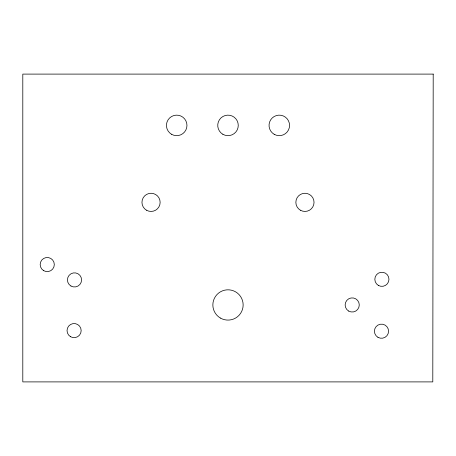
<?xml version="1.0" encoding="UTF-8"?>
<svg xmlns="http://www.w3.org/2000/svg" width="456" height="456" viewBox="0 0 456 456"><rect width="100%" height="100%" fill="white"/><g stroke="black" fill="none" stroke-linecap="round" stroke-linejoin="round"><path stroke-width="0.68" d="M433.2 74.1L432.795 381.9L22.8 381.9L22.8 74.1L433.2 74.1M220.425 318.066A15.145 15.145 0 0 0 243.145 304.95A15.145 15.145 0 0 0 220.425 291.834A15.145 15.145 0 0 0 220.425 318.066M43.702 270.676A7.068 7.068 0 0 0 54.31 264.554A7.068 7.068 0 0 0 43.702 258.432A7.068 7.068 0 0 0 43.702 270.676M274.17 134.286A10.26 10.26 0 0 0 289.56 125.4A10.26 10.26 0 0 0 274.17 116.514A10.26 10.26 0 0 0 274.17 134.286M222.87 134.286A10.26 10.26 0 0 0 238.26 125.4A10.26 10.26 0 0 0 222.87 116.514A10.26 10.26 0 0 0 222.87 134.286M171.57 134.286A10.26 10.26 0 0 0 186.96 125.4A10.26 10.26 0 0 0 171.57 116.514A10.26 10.26 0 0 0 171.57 134.286M146.507 210.222A9.086 9.086 0 0 0 160.136 202.35A9.086 9.086 0 0 0 146.507 194.478A9.086 9.086 0 0 0 146.507 210.222M300.407 210.222A9.086 9.086 0 0 0 314.036 202.35A9.086 9.086 0 0 0 300.407 194.478A9.086 9.086 0 0 0 300.407 210.222M70.971 286.026A7.068 7.068 0 0 0 81.573 279.904A7.068 7.068 0 0 0 70.971 273.782A7.068 7.068 0 0 0 70.971 286.026M70.566 336.722A7.068 7.068 0 0 0 81.168 330.6A7.068 7.068 0 0 0 70.566 324.478A7.068 7.068 0 0 0 70.566 336.722M377.961 337.326A7.068 7.068 0 0 0 388.563 331.204A7.068 7.068 0 0 0 377.961 325.082A7.068 7.068 0 0 0 377.961 337.326M348.675 311.072A7.068 7.068 0 0 0 359.277 304.95A7.068 7.068 0 0 0 348.675 298.828A7.068 7.068 0 0 0 348.675 311.072M378.366 285.422A7.068 7.068 0 0 0 388.968 279.3A7.068 7.068 0 0 0 378.366 273.178A7.068 7.068 0 0 0 378.366 285.422"/></g></svg>
